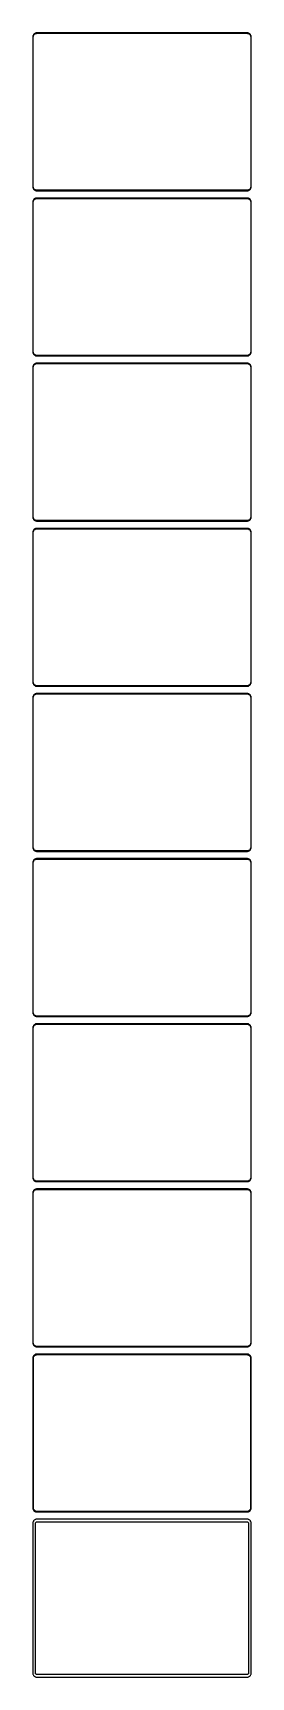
# Model space of a CAD drawing. Header units: metres. Extents: x -135 to 135, y 1943 to 3973.
import ezdxf

# ---------------------------------------------------------------- set-up
doc = ezdxf.new("R2010")
doc.units = ezdxf.units.M

msp = doc.modelspace()

# ---------------------------------------------------------------- linework, layer by layer
for p, q in [((-134.961, 3969.13), (-135, 3968.5)), ((-135, 3968.5), (-135, 3783.5)), ((-134.843, 3969.74), (-134.961, 3969.13)), ((-134.649, 3970.34), (-134.843, 3969.74)), ((-134.382, 3970.91), (-134.649, 3970.34)), ((-134.5, 3968.25), (-134.463, 3968.85)), ((-134.5, 3783.75), (-134.5, 3968.25)), ((-134.463, 3968.85), (-134.351, 3969.43)), ((-134.045, 3971.44), (-134.382, 3970.91)), ((-134.351, 3969.43), (-134.166, 3970)), ((-134.166, 3970), (-133.912, 3970.54)), ((-133.645, 3971.92), (-134.045, 3971.44)), ((-133.912, 3970.54), (-133.593, 3971.04)), ((-133.187, 3972.35), (-133.645, 3971.92)), ((-133.593, 3971.04), (-133.213, 3971.5)), ((-133.213, 3971.5), (-132.778, 3971.91)), ((-132.679, 3972.72), (-133.187, 3972.35)), ((-132.778, 3971.91), (-132.295, 3972.26)), ((-132.129, 3973.02), (-132.679, 3972.72)), ((-132.295, 3972.26), (-131.772, 3972.55)), ((-131.545, 3973.26), (-132.129, 3973.02)), ((-131.772, 3972.55), (-131.218, 3972.77)), ((-130.937, 3973.41), (-131.545, 3973.26)), ((-131.218, 3972.77), (-130.64, 3972.92)), ((-130.314, 3973.49), (-130.937, 3973.41)), ((-130.64, 3972.92), (-130.048, 3972.99)), ((130.314, 3973.49), (-130.314, 3973.49)), ((-130.048, 3972.99), (130.048, 3972.99)), ((130.048, 3972.99), (130.64, 3972.92)), ((130.937, 3973.41), (130.314, 3973.49)), ((130.64, 3972.92), (131.218, 3972.77)), ((131.545, 3973.26), (130.937, 3973.41)), ((131.218, 3972.77), (131.772, 3972.55)), ((132.129, 3973.02), (131.545, 3973.26)), ((131.772, 3972.55), (132.295, 3972.26)), ((132.679, 3972.72), (132.129, 3973.02)), ((132.295, 3972.26), (132.778, 3971.91)), ((133.187, 3972.35), (132.679, 3972.72)), ((132.778, 3971.91), (133.213, 3971.5)), ((133.645, 3971.92), (133.187, 3972.35)), ((133.213, 3971.5), (133.593, 3971.04)), ((133.593, 3971.04), (133.912, 3970.54)), ((134.045, 3971.44), (133.645, 3971.92)), ((133.912, 3970.54), (134.166, 3970)), ((134.382, 3970.91), (134.045, 3971.44)), ((134.166, 3970), (134.351, 3969.43)), ((134.351, 3969.43), (134.463, 3968.85)), ((134.649, 3970.34), (134.382, 3970.91)), ((134.463, 3968.85), (134.5, 3968.25)), ((134.5, 3968.25), (134.5, 3783.75)), ((134.843, 3969.74), (134.649, 3970.34)), ((134.961, 3969.13), (134.843, 3969.74)), ((135, 3968.5), (134.961, 3969.13)), ((135, 3783.5), (135, 3968.5)), ((-135, 3783.5), (-134.961, 3782.87)), ((-134.961, 3782.87), (-134.843, 3782.26)), ((-134.843, 3782.26), (-134.649, 3781.66)), ((-134.649, 3781.66), (-134.382, 3781.09)), ((-134.463, 3783.15), (-134.5, 3783.75)), ((-134.351, 3782.57), (-134.463, 3783.15)), ((-134.382, 3781.09), (-134.045, 3780.56)), ((-134.166, 3782), (-134.351, 3782.57)), ((-133.912, 3781.46), (-134.166, 3782)), ((-134.045, 3780.56), (-133.645, 3780.08)), ((-133.593, 3780.96), (-133.912, 3781.46)), ((-133.645, 3780.08), (-133.187, 3779.65)), ((-133.213, 3780.5), (-133.593, 3780.96)), ((-132.778, 3780.09), (-133.213, 3780.5)), ((-133.187, 3779.65), (-132.679, 3779.28)), ((-132.295, 3779.74), (-132.778, 3780.09)), ((-132.679, 3779.28), (-132.129, 3778.98)), ((-131.772, 3779.45), (-132.295, 3779.74)), ((-132.129, 3778.98), (-131.545, 3778.74)), ((-131.218, 3779.23), (-131.772, 3779.45)), ((-131.545, 3778.74), (-130.937, 3778.59)), ((-130.64, 3779.08), (-131.218, 3779.23)), ((-130.937, 3778.59), (-130.314, 3778.51)), ((-130.048, 3779.01), (-130.64, 3779.08)), ((-130.314, 3778.51), (130.314, 3778.51)), ((130.048, 3779.01), (-130.048, 3779.01)), ((130.64, 3779.08), (130.048, 3779.01)), ((130.314, 3778.51), (130.937, 3778.59)), ((131.218, 3779.23), (130.64, 3779.08)), ((130.937, 3778.59), (131.545, 3778.74)), ((131.772, 3779.45), (131.218, 3779.23)), ((131.545, 3778.74), (132.129, 3778.98)), ((132.295, 3779.74), (131.772, 3779.45)), ((132.129, 3778.98), (132.679, 3779.28)), ((132.778, 3780.09), (132.295, 3779.74)), ((132.679, 3779.28), (133.187, 3779.65)), ((133.213, 3780.5), (132.778, 3780.09)), ((133.187, 3779.65), (133.645, 3780.08)), ((133.593, 3780.96), (133.213, 3780.5)), ((133.912, 3781.46), (133.593, 3780.96)), ((133.645, 3780.08), (134.045, 3780.56)), ((134.166, 3782), (133.912, 3781.46)), ((134.045, 3780.56), (134.382, 3781.09)), ((134.351, 3782.57), (134.166, 3782)), ((134.463, 3783.15), (134.351, 3782.57)), ((134.382, 3781.09), (134.649, 3781.66)), ((134.5, 3783.75), (134.463, 3783.15)), ((134.649, 3781.66), (134.843, 3782.26)), ((134.843, 3782.26), (134.961, 3782.87)), ((134.961, 3782.87), (135, 3783.5)), ((-134.961, 3765.13), (-135, 3764.5)), ((-135, 3764.5), (-135, 3579.5)), ((-134.843, 3765.74), (-134.961, 3765.13)), ((-134.649, 3766.34), (-134.843, 3765.74)), ((-134.382, 3766.91), (-134.649, 3766.34)), ((-134.5, 3764.25), (-134.463, 3764.85)), ((-134.5, 3579.75), (-134.5, 3764.25)), ((-134.463, 3764.85), (-134.351, 3765.43)), ((-134.045, 3767.44), (-134.382, 3766.91)), ((-134.351, 3765.43), (-134.166, 3766)), ((-134.166, 3766), (-133.912, 3766.54)), ((-133.645, 3767.92), (-134.045, 3767.44)), ((-133.912, 3766.54), (-133.593, 3767.04)), ((-133.187, 3768.35), (-133.645, 3767.92)), ((-133.593, 3767.04), (-133.213, 3767.5)), ((-133.213, 3767.5), (-132.778, 3767.91)), ((-132.679, 3768.72), (-133.187, 3768.35)), ((-132.778, 3767.91), (-132.295, 3768.26)), ((-132.129, 3769.02), (-132.679, 3768.72)), ((-132.295, 3768.26), (-131.772, 3768.55)), ((-131.545, 3769.26), (-132.129, 3769.02)), ((-131.772, 3768.55), (-131.218, 3768.77)), ((-130.937, 3769.41), (-131.545, 3769.26)), ((-131.218, 3768.77), (-130.64, 3768.92)), ((-130.314, 3769.49), (-130.937, 3769.41)), ((-130.64, 3768.92), (-130.048, 3768.99)), ((130.314, 3769.49), (-130.314, 3769.49)), ((-130.048, 3768.99), (130.048, 3768.99)), ((130.048, 3768.99), (130.64, 3768.92)), ((130.937, 3769.41), (130.314, 3769.49)), ((130.64, 3768.92), (131.218, 3768.77)), ((131.545, 3769.26), (130.937, 3769.41)), ((131.218, 3768.77), (131.772, 3768.55)), ((132.129, 3769.02), (131.545, 3769.26)), ((131.772, 3768.55), (132.295, 3768.26)), ((132.679, 3768.72), (132.129, 3769.02)), ((132.295, 3768.26), (132.778, 3767.91)), ((133.187, 3768.35), (132.679, 3768.72)), ((132.778, 3767.91), (133.213, 3767.5)), ((133.645, 3767.92), (133.187, 3768.35)), ((133.213, 3767.5), (133.593, 3767.04)), ((133.593, 3767.04), (133.912, 3766.54)), ((134.045, 3767.44), (133.645, 3767.92)), ((133.912, 3766.54), (134.166, 3766)), ((134.382, 3766.91), (134.045, 3767.44)), ((134.166, 3766), (134.351, 3765.43)), ((134.351, 3765.43), (134.463, 3764.85)), ((134.649, 3766.34), (134.382, 3766.91)), ((134.463, 3764.85), (134.5, 3764.25)), ((134.5, 3764.25), (134.5, 3579.75)), ((134.843, 3765.74), (134.649, 3766.34)), ((134.961, 3765.13), (134.843, 3765.74)), ((135, 3764.5), (134.961, 3765.13)), ((135, 3579.5), (135, 3764.5)), ((-135, 3579.5), (-134.961, 3578.87)), ((-134.961, 3578.87), (-134.843, 3578.26)), ((-134.843, 3578.26), (-134.649, 3577.66)), ((-134.649, 3577.66), (-134.382, 3577.09)), ((-134.463, 3579.15), (-134.5, 3579.75)), ((-134.351, 3578.57), (-134.463, 3579.15)), ((-134.382, 3577.09), (-134.045, 3576.56)), ((-134.166, 3578), (-134.351, 3578.57)), ((-133.912, 3577.46), (-134.166, 3578)), ((-134.045, 3576.56), (-133.645, 3576.08)), ((-133.593, 3576.96), (-133.912, 3577.46)), ((-133.645, 3576.08), (-133.187, 3575.65)), ((-133.213, 3576.5), (-133.593, 3576.96)), ((-132.778, 3576.09), (-133.213, 3576.5)), ((-133.187, 3575.65), (-132.679, 3575.28)), ((-132.295, 3575.74), (-132.778, 3576.09)), ((-132.679, 3575.28), (-132.129, 3574.98)), ((-131.772, 3575.45), (-132.295, 3575.74)), ((-132.129, 3574.98), (-131.545, 3574.74)), ((-131.218, 3575.23), (-131.772, 3575.45)), ((-131.545, 3574.74), (-130.937, 3574.59)), ((-130.64, 3575.08), (-131.218, 3575.23)), ((-130.937, 3574.59), (-130.314, 3574.51)), ((-130.048, 3575.01), (-130.64, 3575.08)), ((130.048, 3575.01), (-130.048, 3575.01)), ((130.64, 3575.08), (130.048, 3575.01)), ((130.314, 3574.51), (130.937, 3574.59)), ((131.218, 3575.23), (130.64, 3575.08)), ((130.937, 3574.59), (131.545, 3574.74)), ((131.772, 3575.45), (131.218, 3575.23)), ((131.545, 3574.74), (132.129, 3574.98)), ((132.295, 3575.74), (131.772, 3575.45)), ((132.129, 3574.98), (132.679, 3575.28)), ((132.778, 3576.09), (132.295, 3575.74)), ((132.679, 3575.28), (133.187, 3575.65)), ((133.213, 3576.5), (132.778, 3576.09)), ((133.187, 3575.65), (133.645, 3576.08)), ((133.593, 3576.96), (133.213, 3576.5)), ((133.912, 3577.46), (133.593, 3576.96)), ((133.645, 3576.08), (134.045, 3576.56)), ((134.166, 3578), (133.912, 3577.46)), ((134.045, 3576.56), (134.382, 3577.09)), ((134.351, 3578.57), (134.166, 3578)), ((134.463, 3579.15), (134.351, 3578.57)), ((134.382, 3577.09), (134.649, 3577.66)), ((134.5, 3579.75), (134.463, 3579.15)), ((134.649, 3577.66), (134.843, 3578.26)), ((134.843, 3578.26), (134.961, 3578.87)), ((134.961, 3578.87), (135, 3579.5)), ((-134.961, 3561.13), (-135, 3560.5)), ((-135, 3560.5), (-135, 3375.5)), ((-134.843, 3561.74), (-134.961, 3561.13)), ((-134.649, 3562.34), (-134.843, 3561.74)), ((-134.382, 3562.91), (-134.649, 3562.34)), ((-134.5, 3560.25), (-134.463, 3560.85)), ((-134.5, 3375.75), (-134.5, 3560.25)), ((-134.463, 3560.85), (-134.351, 3561.43)), ((-134.045, 3563.44), (-134.382, 3562.91)), ((-134.351, 3561.43), (-134.166, 3562)), ((-134.166, 3562), (-133.912, 3562.54)), ((-133.645, 3563.92), (-134.045, 3563.44)), ((-133.912, 3562.54), (-133.593, 3563.04)), ((-133.187, 3564.35), (-133.645, 3563.92)), ((-133.593, 3563.04), (-133.213, 3563.5)), ((-133.213, 3563.5), (-132.778, 3563.91)), ((-132.679, 3564.72), (-133.187, 3564.35)), ((-132.778, 3563.91), (-132.295, 3564.26)), ((-132.129, 3565.02), (-132.679, 3564.72)), ((-132.295, 3564.26), (-131.772, 3564.55)), ((-131.545, 3565.26), (-132.129, 3565.02)), ((-131.772, 3564.55), (-131.218, 3564.77)), ((-130.937, 3565.41), (-131.545, 3565.26)), ((-131.218, 3564.77), (-130.64, 3564.92)), ((-130.314, 3565.49), (-130.937, 3565.41)), ((-130.64, 3564.92), (-130.048, 3564.99)), ((-130.314, 3574.51), (130.314, 3574.51)), ((130.314, 3565.49), (-130.314, 3565.49)), ((-130.048, 3564.99), (130.048, 3564.99)), ((130.048, 3564.99), (130.64, 3564.92)), ((130.937, 3565.41), (130.314, 3565.49)), ((130.64, 3564.92), (131.218, 3564.77)), ((131.545, 3565.26), (130.937, 3565.41)), ((131.218, 3564.77), (131.772, 3564.55)), ((132.129, 3565.02), (131.545, 3565.26)), ((131.772, 3564.55), (132.295, 3564.26)), ((132.679, 3564.72), (132.129, 3565.02)), ((132.295, 3564.26), (132.778, 3563.91)), ((133.187, 3564.35), (132.679, 3564.72)), ((132.778, 3563.91), (133.213, 3563.5)), ((133.645, 3563.92), (133.187, 3564.35)), ((133.213, 3563.5), (133.593, 3563.04)), ((133.593, 3563.04), (133.912, 3562.54)), ((134.045, 3563.44), (133.645, 3563.92)), ((133.912, 3562.54), (134.166, 3562)), ((134.382, 3562.91), (134.045, 3563.44)), ((134.166, 3562), (134.351, 3561.43)), ((134.351, 3561.43), (134.463, 3560.85)), ((134.649, 3562.34), (134.382, 3562.91)), ((134.463, 3560.85), (134.5, 3560.25)), ((134.5, 3560.25), (134.5, 3375.75)), ((134.843, 3561.74), (134.649, 3562.34)), ((134.961, 3561.13), (134.843, 3561.74)), ((135, 3560.5), (134.961, 3561.13)), ((135, 3375.5), (135, 3560.5)), ((-135, 3375.5), (-134.961, 3374.87)), ((-134.961, 3374.87), (-134.843, 3374.26)), ((-134.843, 3374.26), (-134.649, 3373.66)), ((-134.649, 3373.66), (-134.382, 3373.09)), ((-134.463, 3375.15), (-134.5, 3375.75)), ((-134.351, 3374.57), (-134.463, 3375.15)), ((-134.382, 3373.09), (-134.045, 3372.56)), ((-134.166, 3374), (-134.351, 3374.57)), ((-133.912, 3373.46), (-134.166, 3374)), ((-134.045, 3372.56), (-133.645, 3372.08)), ((-133.593, 3372.96), (-133.912, 3373.46)), ((-133.645, 3372.08), (-133.187, 3371.65)), ((-133.213, 3372.5), (-133.593, 3372.96)), ((-132.778, 3372.09), (-133.213, 3372.5)), ((-133.187, 3371.65), (-132.679, 3371.28)), ((-132.295, 3371.74), (-132.778, 3372.09)), ((-131.772, 3371.45), (-132.295, 3371.74)), ((-131.218, 3371.23), (-131.772, 3371.45)), ((131.772, 3371.45), (131.218, 3371.23)), ((132.295, 3371.74), (131.772, 3371.45)), ((132.778, 3372.09), (132.295, 3371.74)), ((132.679, 3371.28), (133.187, 3371.65)), ((133.213, 3372.5), (132.778, 3372.09)), ((133.187, 3371.65), (133.645, 3372.08)), ((133.593, 3372.96), (133.213, 3372.5)), ((133.912, 3373.46), (133.593, 3372.96)), ((133.645, 3372.08), (134.045, 3372.56)), ((134.166, 3374), (133.912, 3373.46)), ((134.045, 3372.56), (134.382, 3373.09)), ((134.351, 3374.57), (134.166, 3374)), ((134.463, 3375.15), (134.351, 3374.57)), ((134.382, 3373.09), (134.649, 3373.66)), ((134.5, 3375.75), (134.463, 3375.15)), ((134.649, 3373.66), (134.843, 3374.26)), ((134.843, 3374.26), (134.961, 3374.87)), ((134.961, 3374.87), (135, 3375.5)), ((-134.961, 3357.13), (-135, 3356.5)), ((-135, 3356.5), (-135, 3171.5)), ((-134.843, 3357.74), (-134.961, 3357.13)), ((-134.649, 3358.34), (-134.843, 3357.74)), ((-134.382, 3358.91), (-134.649, 3358.34)), ((-134.5, 3356.25), (-134.463, 3356.85)), ((-134.5, 3171.75), (-134.5, 3356.25)), ((-134.463, 3356.85), (-134.351, 3357.43)), ((-134.045, 3359.44), (-134.382, 3358.91)), ((-134.351, 3357.43), (-134.166, 3358)), ((-134.166, 3358), (-133.912, 3358.54)), ((-133.645, 3359.92), (-134.045, 3359.44)), ((-133.912, 3358.54), (-133.593, 3359.04)), ((-133.187, 3360.35), (-133.645, 3359.92)), ((-133.593, 3359.04), (-133.213, 3359.5)), ((-133.213, 3359.5), (-132.778, 3359.91)), ((-132.679, 3360.72), (-133.187, 3360.35)), ((-132.778, 3359.91), (-132.295, 3360.26)), ((-132.679, 3371.28), (-132.129, 3370.98)), ((-132.129, 3361.02), (-132.679, 3360.72)), ((-132.295, 3360.26), (-131.772, 3360.55)), ((-132.129, 3370.98), (-131.545, 3370.74)), ((-131.545, 3361.26), (-132.129, 3361.02)), ((-131.772, 3360.55), (-131.218, 3360.77)), ((-131.545, 3370.74), (-130.937, 3370.59)), ((-130.937, 3361.41), (-131.545, 3361.26)), ((-130.64, 3371.08), (-131.218, 3371.23)), ((-131.218, 3360.77), (-130.64, 3360.92)), ((-130.937, 3370.59), (-130.314, 3370.51)), ((-130.314, 3361.49), (-130.937, 3361.41)), ((-130.048, 3371.01), (-130.64, 3371.08)), ((-130.64, 3360.92), (-130.048, 3360.99)), ((-130.314, 3370.51), (130.314, 3370.51)), ((130.314, 3361.49), (-130.314, 3361.49)), ((130.048, 3371.01), (-130.048, 3371.01)), ((-130.048, 3360.99), (130.048, 3360.99)), ((130.64, 3371.08), (130.048, 3371.01)), ((130.048, 3360.99), (130.64, 3360.92)), ((130.314, 3370.51), (130.937, 3370.59)), ((130.937, 3361.41), (130.314, 3361.49)), ((131.218, 3371.23), (130.64, 3371.08)), ((130.64, 3360.92), (131.218, 3360.77)), ((130.937, 3370.59), (131.545, 3370.74)), ((131.545, 3361.26), (130.937, 3361.41)), ((131.218, 3360.77), (131.772, 3360.55)), ((131.545, 3370.74), (132.129, 3370.98)), ((132.129, 3361.02), (131.545, 3361.26)), ((131.772, 3360.55), (132.295, 3360.26)), ((132.129, 3370.98), (132.679, 3371.28)), ((132.679, 3360.72), (132.129, 3361.02)), ((132.295, 3360.26), (132.778, 3359.91)), ((133.187, 3360.35), (132.679, 3360.72)), ((132.778, 3359.91), (133.213, 3359.5)), ((133.645, 3359.92), (133.187, 3360.35)), ((133.213, 3359.5), (133.593, 3359.04)), ((133.593, 3359.04), (133.912, 3358.54)), ((134.045, 3359.44), (133.645, 3359.92)), ((133.912, 3358.54), (134.166, 3358)), ((134.382, 3358.91), (134.045, 3359.44)), ((134.166, 3358), (134.351, 3357.43)), ((134.351, 3357.43), (134.463, 3356.85)), ((134.649, 3358.34), (134.382, 3358.91)), ((134.463, 3356.85), (134.5, 3356.25)), ((134.5, 3356.25), (134.5, 3171.75)), ((134.843, 3357.74), (134.649, 3358.34)), ((134.961, 3357.13), (134.843, 3357.74)), ((135, 3356.5), (134.961, 3357.13)), ((135, 3171.5), (135, 3356.5)), ((-135, 3171.5), (-134.961, 3170.87)), ((-134.961, 3170.87), (-134.843, 3170.26)), ((-134.843, 3170.26), (-134.649, 3169.66)), ((-134.649, 3169.66), (-134.382, 3169.09)), ((-134.463, 3171.15), (-134.5, 3171.75)), ((-134.351, 3170.57), (-134.463, 3171.15)), ((-134.382, 3169.09), (-134.045, 3168.56)), ((-134.166, 3170), (-134.351, 3170.57)), ((-133.912, 3169.46), (-134.166, 3170)), ((-134.045, 3168.56), (-133.645, 3168.08)), ((-133.593, 3168.96), (-133.912, 3169.46)), ((-133.213, 3168.5), (-133.593, 3168.96)), ((-132.778, 3168.09), (-133.213, 3168.5)), ((133.213, 3168.5), (132.778, 3168.09)), ((133.593, 3168.96), (133.213, 3168.5)), ((133.912, 3169.46), (133.593, 3168.96)), ((133.645, 3168.08), (134.045, 3168.56)), ((134.166, 3170), (133.912, 3169.46)), ((134.045, 3168.56), (134.382, 3169.09)), ((134.351, 3170.57), (134.166, 3170)), ((134.463, 3171.15), (134.351, 3170.57)), ((134.382, 3169.09), (134.649, 3169.66)), ((134.5, 3171.75), (134.463, 3171.15)), ((134.649, 3169.66), (134.843, 3170.26)), ((134.843, 3170.26), (134.961, 3170.87)), ((134.961, 3170.87), (135, 3171.5)), ((-134.961, 3153.13), (-135, 3152.5)), ((-135, 3152.5), (-135, 2967.5)), ((-134.843, 3153.74), (-134.961, 3153.13)), ((-134.649, 3154.34), (-134.843, 3153.74)), ((-134.382, 3154.91), (-134.649, 3154.34)), ((-134.5, 3152.25), (-134.463, 3152.85)), ((-134.5, 2967.75), (-134.5, 3152.25)), ((-134.463, 3152.85), (-134.351, 3153.43)), ((-134.045, 3155.44), (-134.382, 3154.91)), ((-134.351, 3153.43), (-134.166, 3154)), ((-134.166, 3154), (-133.912, 3154.54)), ((-133.645, 3155.92), (-134.045, 3155.44)), ((-133.912, 3154.54), (-133.593, 3155.04)), ((-133.645, 3168.08), (-133.187, 3167.65)), ((-133.187, 3156.35), (-133.645, 3155.92)), ((-133.593, 3155.04), (-133.213, 3155.5)), ((-133.213, 3155.5), (-132.778, 3155.91)), ((-133.187, 3167.65), (-132.679, 3167.28)), ((-132.679, 3156.72), (-133.187, 3156.35)), ((-132.295, 3167.74), (-132.778, 3168.09)), ((-132.778, 3155.91), (-132.295, 3156.26)), ((-132.679, 3167.28), (-132.129, 3166.98)), ((-132.129, 3157.02), (-132.679, 3156.72)), ((-131.772, 3167.45), (-132.295, 3167.74)), ((-132.295, 3156.26), (-131.772, 3156.55)), ((-132.129, 3166.98), (-131.545, 3166.74)), ((-131.545, 3157.26), (-132.129, 3157.02)), ((-131.218, 3167.23), (-131.772, 3167.45)), ((-131.772, 3156.55), (-131.218, 3156.77)), ((-131.545, 3166.74), (-130.937, 3166.59)), ((-130.937, 3157.41), (-131.545, 3157.26)), ((-130.64, 3167.08), (-131.218, 3167.23)), ((-131.218, 3156.77), (-130.64, 3156.92)), ((-130.937, 3166.59), (-130.314, 3166.51)), ((-130.314, 3157.49), (-130.937, 3157.41)), ((-130.048, 3167.01), (-130.64, 3167.08)), ((-130.64, 3156.92), (-130.048, 3156.99)), ((-130.314, 3166.51), (130.314, 3166.51)), ((130.314, 3157.49), (-130.314, 3157.49)), ((130.048, 3167.01), (-130.048, 3167.01)), ((-130.048, 3156.99), (130.048, 3156.99)), ((130.64, 3167.08), (130.048, 3167.01)), ((130.048, 3156.99), (130.64, 3156.92)), ((130.314, 3166.51), (130.937, 3166.59)), ((130.937, 3157.41), (130.314, 3157.49)), ((131.218, 3167.23), (130.64, 3167.08)), ((130.64, 3156.92), (131.218, 3156.77)), ((130.937, 3166.59), (131.545, 3166.74)), ((131.545, 3157.26), (130.937, 3157.41)), ((131.772, 3167.45), (131.218, 3167.23)), ((131.218, 3156.77), (131.772, 3156.55)), ((131.545, 3166.74), (132.129, 3166.98)), ((132.129, 3157.02), (131.545, 3157.26)), ((132.295, 3167.74), (131.772, 3167.45)), ((131.772, 3156.55), (132.295, 3156.26)), ((132.129, 3166.98), (132.679, 3167.28)), ((132.679, 3156.72), (132.129, 3157.02)), ((132.778, 3168.09), (132.295, 3167.74)), ((132.295, 3156.26), (132.778, 3155.91)), ((132.679, 3167.28), (133.187, 3167.65)), ((133.187, 3156.35), (132.679, 3156.72)), ((132.778, 3155.91), (133.213, 3155.5)), ((133.187, 3167.65), (133.645, 3168.08)), ((133.645, 3155.92), (133.187, 3156.35)), ((133.213, 3155.5), (133.593, 3155.04)), ((133.593, 3155.04), (133.912, 3154.54)), ((134.045, 3155.44), (133.645, 3155.92)), ((133.912, 3154.54), (134.166, 3154)), ((134.382, 3154.91), (134.045, 3155.44)), ((134.166, 3154), (134.351, 3153.43)), ((134.351, 3153.43), (134.463, 3152.85)), ((134.649, 3154.34), (134.382, 3154.91)), ((134.463, 3152.85), (134.5, 3152.25)), ((134.5, 3152.25), (134.5, 2967.75)), ((134.843, 3153.74), (134.649, 3154.34)), ((134.961, 3153.13), (134.843, 3153.74)), ((135, 3152.5), (134.961, 3153.13)), ((135, 2967.5), (135, 3152.5)), ((-135, 2967.5), (-134.961, 2966.87)), ((-134.961, 2966.87), (-134.843, 2966.26)), ((-134.843, 2966.26), (-134.649, 2965.66)), ((-134.649, 2965.66), (-134.382, 2965.09)), ((-134.463, 2967.15), (-134.5, 2967.75)), ((-134.351, 2966.57), (-134.463, 2967.15)), ((-134.166, 2966), (-134.351, 2966.57)), ((-133.912, 2965.46), (-134.166, 2966)), ((-133.593, 2964.96), (-133.912, 2965.46)), ((133.912, 2965.46), (133.593, 2964.96)), ((134.166, 2966), (133.912, 2965.46)), ((134.351, 2966.57), (134.166, 2966)), ((134.463, 2967.15), (134.351, 2966.57)), ((134.382, 2965.09), (134.649, 2965.66)), ((134.5, 2967.75), (134.463, 2967.15)), ((134.649, 2965.66), (134.843, 2966.26)), ((134.843, 2966.26), (134.961, 2966.87)), ((134.961, 2966.87), (135, 2967.5)), ((-134.961, 2949.13), (-135, 2948.5)), ((-135, 2948.5), (-135, 2763.5)), ((-134.843, 2949.74), (-134.961, 2949.13)), ((-134.649, 2950.34), (-134.843, 2949.74)), ((-134.382, 2950.91), (-134.649, 2950.34)), ((-134.5, 2948.25), (-134.463, 2948.85)), ((-134.5, 2763.75), (-134.5, 2948.25)), ((-134.463, 2948.85), (-134.351, 2949.43)), ((-134.382, 2965.09), (-134.045, 2964.56)), ((-134.045, 2951.44), (-134.382, 2950.91)), ((-134.351, 2949.43), (-134.166, 2950)), ((-134.166, 2950), (-133.912, 2950.54)), ((-134.045, 2964.56), (-133.645, 2964.08)), ((-133.645, 2951.92), (-134.045, 2951.44)), ((-133.912, 2950.54), (-133.593, 2951.04)), ((-133.645, 2964.08), (-133.187, 2963.65)), ((-133.187, 2952.35), (-133.645, 2951.92)), ((-133.213, 2964.5), (-133.593, 2964.96)), ((-133.593, 2951.04), (-133.213, 2951.5)), ((-132.778, 2964.09), (-133.213, 2964.5)), ((-133.213, 2951.5), (-132.778, 2951.91)), ((-133.187, 2963.65), (-132.679, 2963.28)), ((-132.679, 2952.72), (-133.187, 2952.35)), ((-132.295, 2963.74), (-132.778, 2964.09)), ((-132.778, 2951.91), (-132.295, 2952.26)), ((-132.679, 2963.28), (-132.129, 2962.98)), ((-132.129, 2953.02), (-132.679, 2952.72)), ((-131.772, 2963.45), (-132.295, 2963.74)), ((-132.295, 2952.26), (-131.772, 2952.55)), ((-132.129, 2962.98), (-131.545, 2962.74)), ((-131.545, 2953.26), (-132.129, 2953.02)), ((-131.218, 2963.23), (-131.772, 2963.45)), ((-131.772, 2952.55), (-131.218, 2952.77)), ((-131.545, 2962.74), (-130.937, 2962.59)), ((-130.937, 2953.41), (-131.545, 2953.26)), ((-130.64, 2963.08), (-131.218, 2963.23)), ((-131.218, 2952.77), (-130.64, 2952.92)), ((-130.937, 2962.59), (-130.314, 2962.51)), ((-130.314, 2953.49), (-130.937, 2953.41)), ((-130.048, 2963.01), (-130.64, 2963.08)), ((-130.64, 2952.92), (-130.048, 2952.99)), ((-130.314, 2962.51), (130.314, 2962.51)), ((130.314, 2953.49), (-130.314, 2953.49)), ((130.048, 2963.01), (-130.048, 2963.01)), ((-130.048, 2952.99), (130.048, 2952.99)), ((130.64, 2963.08), (130.048, 2963.01)), ((130.048, 2952.99), (130.64, 2952.92)), ((130.314, 2962.51), (130.937, 2962.59)), ((130.937, 2953.41), (130.314, 2953.49)), ((131.218, 2963.23), (130.64, 2963.08)), ((130.64, 2952.92), (131.218, 2952.77)), ((130.937, 2962.59), (131.545, 2962.74)), ((131.545, 2953.26), (130.937, 2953.41)), ((131.772, 2963.45), (131.218, 2963.23)), ((131.218, 2952.77), (131.772, 2952.55)), ((131.545, 2962.74), (132.129, 2962.98)), ((132.129, 2953.02), (131.545, 2953.26)), ((132.295, 2963.74), (131.772, 2963.45)), ((131.772, 2952.55), (132.295, 2952.26)), ((132.129, 2962.98), (132.679, 2963.28)), ((132.679, 2952.72), (132.129, 2953.02)), ((132.778, 2964.09), (132.295, 2963.74)), ((132.295, 2952.26), (132.778, 2951.91)), ((132.679, 2963.28), (133.187, 2963.65)), ((133.187, 2952.35), (132.679, 2952.72)), ((133.213, 2964.5), (132.778, 2964.09)), ((132.778, 2951.91), (133.213, 2951.5)), ((133.187, 2963.65), (133.645, 2964.08)), ((133.645, 2951.92), (133.187, 2952.35)), ((133.593, 2964.96), (133.213, 2964.5)), ((133.213, 2951.5), (133.593, 2951.04)), ((133.593, 2951.04), (133.912, 2950.54)), ((133.645, 2964.08), (134.045, 2964.56)), ((134.045, 2951.44), (133.645, 2951.92)), ((133.912, 2950.54), (134.166, 2950)), ((134.045, 2964.56), (134.382, 2965.09)), ((134.382, 2950.91), (134.045, 2951.44)), ((134.166, 2950), (134.351, 2949.43)), ((134.351, 2949.43), (134.463, 2948.85)), ((134.649, 2950.34), (134.382, 2950.91)), ((134.463, 2948.85), (134.5, 2948.25)), ((134.5, 2948.25), (134.5, 2763.75)), ((134.843, 2949.74), (134.649, 2950.34)), ((134.961, 2949.13), (134.843, 2949.74)), ((135, 2948.5), (134.961, 2949.13)), ((135, 2763.5), (135, 2948.5)), ((-135, 2763.5), (-134.961, 2762.87)), ((-134.961, 2762.87), (-134.843, 2762.26)), ((-134.843, 2762.26), (-134.649, 2761.66)), ((-134.463, 2763.15), (-134.5, 2763.75)), ((-134.351, 2762.57), (-134.463, 2763.15)), ((-134.166, 2762), (-134.351, 2762.57)), ((134.351, 2762.57), (134.166, 2762)), ((134.463, 2763.15), (134.351, 2762.57)), ((134.5, 2763.75), (134.463, 2763.15)), ((134.649, 2761.66), (134.843, 2762.26)), ((134.843, 2762.26), (134.961, 2762.87)), ((134.961, 2762.87), (135, 2763.5)), ((-134.961, 2745.13), (-135, 2744.5)), ((-135, 2744.5), (-135, 2559.5)), ((-134.843, 2745.74), (-134.961, 2745.13)), ((-134.649, 2746.34), (-134.843, 2745.74)), ((-134.649, 2761.66), (-134.382, 2761.09)), ((-134.382, 2746.91), (-134.649, 2746.34)), ((-134.5, 2744.25), (-134.463, 2744.85)), ((-134.5, 2559.75), (-134.5, 2744.25)), ((-134.463, 2744.85), (-134.351, 2745.43)), ((-134.382, 2761.09), (-134.045, 2760.56)), ((-134.045, 2747.44), (-134.382, 2746.91)), ((-134.351, 2745.43), (-134.166, 2746)), ((-133.912, 2761.46), (-134.166, 2762)), ((-134.166, 2746), (-133.912, 2746.54)), ((-134.045, 2760.56), (-133.645, 2760.08)), ((-133.645, 2747.92), (-134.045, 2747.44)), ((-133.593, 2760.96), (-133.912, 2761.46)), ((-133.912, 2746.54), (-133.593, 2747.04)), ((-133.645, 2760.08), (-133.187, 2759.65)), ((-133.187, 2748.35), (-133.645, 2747.92)), ((-133.213, 2760.5), (-133.593, 2760.96)), ((-133.593, 2747.04), (-133.213, 2747.5)), ((-132.778, 2760.09), (-133.213, 2760.5)), ((-133.213, 2747.5), (-132.778, 2747.91)), ((-133.187, 2759.65), (-132.679, 2759.28)), ((-132.679, 2748.72), (-133.187, 2748.35)), ((-132.295, 2759.74), (-132.778, 2760.09)), ((-132.778, 2747.91), (-132.295, 2748.26)), ((-132.679, 2759.28), (-132.129, 2758.98)), ((-132.129, 2749.02), (-132.679, 2748.72)), ((-131.772, 2759.45), (-132.295, 2759.74)), ((-132.295, 2748.26), (-131.772, 2748.55)), ((-132.129, 2758.98), (-131.545, 2758.74)), ((-131.545, 2749.26), (-132.129, 2749.02)), ((-131.218, 2759.23), (-131.772, 2759.45)), ((-131.772, 2748.55), (-131.218, 2748.77)), ((-131.545, 2758.74), (-130.937, 2758.59)), ((-130.937, 2749.41), (-131.545, 2749.26)), ((-130.64, 2759.08), (-131.218, 2759.23)), ((-131.218, 2748.77), (-130.64, 2748.92)), ((-130.937, 2758.59), (-130.314, 2758.51)), ((-130.314, 2749.49), (-130.937, 2749.41)), ((-130.048, 2759.01), (-130.64, 2759.08)), ((-130.64, 2748.92), (-130.048, 2748.99)), ((-130.314, 2758.51), (130.314, 2758.51)), ((130.314, 2749.49), (-130.314, 2749.49)), ((130.048, 2759.01), (-130.048, 2759.01)), ((-130.048, 2748.99), (130.048, 2748.99)), ((130.64, 2759.08), (130.048, 2759.01)), ((130.048, 2748.99), (130.64, 2748.92)), ((130.314, 2758.51), (130.937, 2758.59)), ((130.937, 2749.41), (130.314, 2749.49)), ((131.218, 2759.23), (130.64, 2759.08)), ((130.64, 2748.92), (131.218, 2748.77)), ((130.937, 2758.59), (131.545, 2758.74)), ((131.545, 2749.26), (130.937, 2749.41)), ((131.772, 2759.45), (131.218, 2759.23)), ((131.218, 2748.77), (131.772, 2748.55)), ((131.545, 2758.74), (132.129, 2758.98)), ((132.129, 2749.02), (131.545, 2749.26)), ((132.295, 2759.74), (131.772, 2759.45)), ((131.772, 2748.55), (132.295, 2748.26)), ((132.129, 2758.98), (132.679, 2759.28)), ((132.679, 2748.72), (132.129, 2749.02)), ((132.778, 2760.09), (132.295, 2759.74)), ((132.295, 2748.26), (132.778, 2747.91)), ((132.679, 2759.28), (133.187, 2759.65)), ((133.187, 2748.35), (132.679, 2748.72)), ((133.213, 2760.5), (132.778, 2760.09)), ((132.778, 2747.91), (133.213, 2747.5)), ((133.187, 2759.65), (133.645, 2760.08)), ((133.645, 2747.92), (133.187, 2748.35)), ((133.593, 2760.96), (133.213, 2760.5)), ((133.213, 2747.5), (133.593, 2747.04)), ((133.912, 2761.46), (133.593, 2760.96)), ((133.593, 2747.04), (133.912, 2746.54)), ((133.645, 2760.08), (134.045, 2760.56)), ((134.045, 2747.44), (133.645, 2747.92)), ((134.166, 2762), (133.912, 2761.46)), ((133.912, 2746.54), (134.166, 2746)), ((134.045, 2760.56), (134.382, 2761.09)), ((134.382, 2746.91), (134.045, 2747.44)), ((134.166, 2746), (134.351, 2745.43)), ((134.351, 2745.43), (134.463, 2744.85)), ((134.382, 2761.09), (134.649, 2761.66)), ((134.649, 2746.34), (134.382, 2746.91)), ((134.463, 2744.85), (134.5, 2744.25)), ((134.5, 2744.25), (134.5, 2559.75)), ((134.843, 2745.74), (134.649, 2746.34)), ((134.961, 2745.13), (134.843, 2745.74)), ((135, 2744.5), (134.961, 2745.13)), ((135, 2559.5), (135, 2744.5)), ((-135, 2559.5), (-134.961, 2558.87)), ((-134.463, 2559.15), (-134.5, 2559.75)), ((-134.351, 2558.57), (-134.463, 2559.15)), ((134.463, 2559.15), (134.351, 2558.57)), ((134.5, 2559.75), (134.463, 2559.15)), ((134.961, 2558.87), (135, 2559.5)), ((-134.961, 2541.13), (-135, 2540.5)), ((-135, 2540.5), (-135, 2355.5)), ((-134.961, 2558.87), (-134.843, 2558.26)), ((-134.843, 2541.74), (-134.961, 2541.13)), ((-134.843, 2558.26), (-134.649, 2557.66)), ((-134.649, 2542.34), (-134.843, 2541.74)), ((-134.649, 2557.66), (-134.382, 2557.09)), ((-134.382, 2542.91), (-134.649, 2542.34)), ((-134.5, 2540.25), (-134.463, 2540.85)), ((-134.5, 2355.75), (-134.5, 2540.25)), ((-134.463, 2540.85), (-134.351, 2541.43)), ((-134.382, 2557.09), (-134.045, 2556.56)), ((-134.045, 2543.44), (-134.382, 2542.91)), ((-134.166, 2558), (-134.351, 2558.57)), ((-134.351, 2541.43), (-134.166, 2542)), ((-133.912, 2557.46), (-134.166, 2558)), ((-134.166, 2542), (-133.912, 2542.54)), ((-134.045, 2556.56), (-133.645, 2556.08)), ((-133.645, 2543.92), (-134.045, 2543.44)), ((-133.593, 2556.96), (-133.912, 2557.46)), ((-133.912, 2542.54), (-133.593, 2543.04)), ((-133.645, 2556.08), (-133.187, 2555.65)), ((-133.187, 2544.35), (-133.645, 2543.92)), ((-133.213, 2556.5), (-133.593, 2556.96)), ((-133.593, 2543.04), (-133.213, 2543.5)), ((-132.778, 2556.09), (-133.213, 2556.5)), ((-133.213, 2543.5), (-132.778, 2543.91)), ((-133.187, 2555.65), (-132.679, 2555.28)), ((-132.679, 2544.72), (-133.187, 2544.35)), ((-132.295, 2555.74), (-132.778, 2556.09)), ((-132.778, 2543.91), (-132.295, 2544.26)), ((-132.679, 2555.28), (-132.129, 2554.98)), ((-132.129, 2545.02), (-132.679, 2544.72)), ((-131.772, 2555.45), (-132.295, 2555.74)), ((-132.295, 2544.26), (-131.772, 2544.55)), ((-132.129, 2554.98), (-131.545, 2554.74)), ((-131.545, 2545.26), (-132.129, 2545.02)), ((-131.218, 2555.23), (-131.772, 2555.45)), ((-131.772, 2544.55), (-131.218, 2544.77)), ((-131.545, 2554.74), (-130.937, 2554.59)), ((-130.937, 2545.41), (-131.545, 2545.26)), ((-130.64, 2555.08), (-131.218, 2555.23)), ((-131.218, 2544.77), (-130.64, 2544.92)), ((-130.937, 2554.59), (-130.314, 2554.51)), ((-130.314, 2545.49), (-130.937, 2545.41)), ((-130.048, 2555.01), (-130.64, 2555.08)), ((-130.64, 2544.92), (-130.048, 2544.99)), ((-130.314, 2554.51), (130.314, 2554.51)), ((130.314, 2545.49), (-130.314, 2545.49)), ((130.048, 2555.01), (-130.048, 2555.01)), ((-130.048, 2544.99), (130.048, 2544.99)), ((130.64, 2555.08), (130.048, 2555.01)), ((130.048, 2544.99), (130.64, 2544.92)), ((130.314, 2554.51), (130.937, 2554.59)), ((130.937, 2545.41), (130.314, 2545.49)), ((131.218, 2555.23), (130.64, 2555.08)), ((130.64, 2544.92), (131.218, 2544.77)), ((130.937, 2554.59), (131.545, 2554.74)), ((131.545, 2545.26), (130.937, 2545.41)), ((131.772, 2555.45), (131.218, 2555.23)), ((131.218, 2544.77), (131.772, 2544.55)), ((131.545, 2554.74), (132.129, 2554.98)), ((132.129, 2545.02), (131.545, 2545.26)), ((132.295, 2555.74), (131.772, 2555.45)), ((131.772, 2544.55), (132.295, 2544.26)), ((132.129, 2554.98), (132.679, 2555.28)), ((132.679, 2544.72), (132.129, 2545.02)), ((132.778, 2556.09), (132.295, 2555.74)), ((132.295, 2544.26), (132.778, 2543.91)), ((132.679, 2555.28), (133.187, 2555.65)), ((133.187, 2544.35), (132.679, 2544.72)), ((133.213, 2556.5), (132.778, 2556.09)), ((132.778, 2543.91), (133.213, 2543.5)), ((133.187, 2555.65), (133.645, 2556.08)), ((133.645, 2543.92), (133.187, 2544.35)), ((133.593, 2556.96), (133.213, 2556.5)), ((133.213, 2543.5), (133.593, 2543.04)), ((133.912, 2557.46), (133.593, 2556.96)), ((133.593, 2543.04), (133.912, 2542.54)), ((133.645, 2556.08), (134.045, 2556.56)), ((134.045, 2543.44), (133.645, 2543.92)), ((134.166, 2558), (133.912, 2557.46)), ((133.912, 2542.54), (134.166, 2542)), ((134.045, 2556.56), (134.382, 2557.09)), ((134.382, 2542.91), (134.045, 2543.44)), ((134.351, 2558.57), (134.166, 2558)), ((134.166, 2542), (134.351, 2541.43)), ((134.351, 2541.43), (134.463, 2540.85)), ((134.382, 2557.09), (134.649, 2557.66)), ((134.649, 2542.34), (134.382, 2542.91)), ((134.463, 2540.85), (134.5, 2540.25)), ((134.5, 2540.25), (134.5, 2355.75)), ((134.649, 2557.66), (134.843, 2558.26)), ((134.843, 2541.74), (134.649, 2542.34)), ((134.843, 2558.26), (134.961, 2558.87)), ((134.961, 2541.13), (134.843, 2541.74)), ((135, 2540.5), (134.961, 2541.13)), ((135, 2355.5), (135, 2540.5)), ((-135, 2355.5), (-134.961, 2354.87)), ((-134.961, 2337.13), (-135, 2336.5)), ((-135, 2336.5), (-135, 2151.5)), ((-134.961, 2354.87), (-134.843, 2354.26)), ((-134.843, 2337.74), (-134.961, 2337.13)), ((-134.843, 2354.26), (-134.649, 2353.66)), ((-134.649, 2338.34), (-134.843, 2337.74)), ((-134.649, 2353.66), (-134.382, 2353.09)), ((-134.382, 2338.91), (-134.649, 2338.34)), ((-134.463, 2355.15), (-134.5, 2355.75)), ((-134.351, 2354.57), (-134.463, 2355.15)), ((-134.382, 2353.09), (-134.045, 2352.56)), ((-134.045, 2339.44), (-134.382, 2338.91)), ((-134.166, 2354), (-134.351, 2354.57)), ((-134.328, 2336.25), (-134.292, 2336.82)), ((-134.328, 2151.75), (-134.328, 2336.25)), ((-134.292, 2336.82), (-134.185, 2337.39)), ((-134.185, 2337.39), (-134.007, 2337.94)), ((-133.912, 2353.46), (-134.166, 2354)), ((-134.045, 2352.56), (-133.645, 2352.08)), ((-133.645, 2339.92), (-134.045, 2339.44)), ((-134.007, 2337.94), (-133.762, 2338.46)), ((-133.593, 2352.96), (-133.912, 2353.46)), ((-133.762, 2338.46), (-133.454, 2338.94)), ((-133.645, 2352.08), (-133.187, 2351.65)), ((-133.187, 2340.35), (-133.645, 2339.92)), ((-133.213, 2352.5), (-133.593, 2352.96)), ((-133.454, 2338.94), (-133.088, 2339.38)), ((-132.778, 2352.09), (-133.213, 2352.5)), ((-133.187, 2351.65), (-132.679, 2351.28)), ((-132.679, 2340.72), (-133.187, 2340.35)), ((-133.088, 2339.38), (-132.668, 2339.78)), ((-132.295, 2351.74), (-132.778, 2352.09)), ((-132.679, 2351.28), (-132.129, 2350.98)), ((-132.129, 2341.02), (-132.679, 2340.72)), ((-132.668, 2339.78), (-132.203, 2340.12)), ((-131.772, 2351.45), (-132.295, 2351.74)), ((-132.203, 2340.12), (-131.699, 2340.39)), ((-132.129, 2350.98), (-131.545, 2350.74)), ((-131.545, 2341.26), (-132.129, 2341.02)), ((-131.218, 2351.23), (-131.772, 2351.45)), ((-131.699, 2340.39), (-131.165, 2340.6)), ((-131.545, 2350.74), (-130.937, 2350.59)), ((-130.937, 2341.41), (-131.545, 2341.26)), ((-130.64, 2351.08), (-131.218, 2351.23)), ((-131.165, 2340.6), (-130.608, 2340.75)), ((-130.937, 2350.59), (-130.314, 2350.51)), ((-130.314, 2341.49), (-130.937, 2341.41)), ((-130.048, 2351.01), (-130.64, 2351.08)), ((-130.608, 2340.75), (-130.037, 2340.82)), ((-130.314, 2350.51), (130.314, 2350.51)), ((130.314, 2341.49), (-130.314, 2341.49)), ((130.048, 2351.01), (-130.048, 2351.01)), ((-130.037, 2340.82), (130.037, 2340.82)), ((130.037, 2340.82), (130.608, 2340.75)), ((130.64, 2351.08), (130.048, 2351.01)), ((130.314, 2350.51), (130.937, 2350.59)), ((130.937, 2341.41), (130.314, 2341.49)), ((130.608, 2340.75), (131.165, 2340.6)), ((131.218, 2351.23), (130.64, 2351.08)), ((130.937, 2350.59), (131.545, 2350.74)), ((131.545, 2341.26), (130.937, 2341.41)), ((131.165, 2340.6), (131.699, 2340.39)), ((131.772, 2351.45), (131.218, 2351.23)), ((131.545, 2350.74), (132.129, 2350.98)), ((132.129, 2341.02), (131.545, 2341.26)), ((131.699, 2340.39), (132.203, 2340.12)), ((132.295, 2351.74), (131.772, 2351.45)), ((132.129, 2350.98), (132.679, 2351.28)), ((132.679, 2340.72), (132.129, 2341.02)), ((132.203, 2340.12), (132.668, 2339.78)), ((132.778, 2352.09), (132.295, 2351.74)), ((132.668, 2339.78), (133.088, 2339.38)), ((132.679, 2351.28), (133.187, 2351.65)), ((133.187, 2340.35), (132.679, 2340.72)), ((133.213, 2352.5), (132.778, 2352.09)), ((133.088, 2339.38), (133.454, 2338.94)), ((133.187, 2351.65), (133.645, 2352.08)), ((133.645, 2339.92), (133.187, 2340.35)), ((133.593, 2352.96), (133.213, 2352.5)), ((133.454, 2338.94), (133.762, 2338.46)), ((133.912, 2353.46), (133.593, 2352.96)), ((133.645, 2352.08), (134.045, 2352.56)), ((134.045, 2339.44), (133.645, 2339.92)), ((133.762, 2338.46), (134.007, 2337.94)), ((134.166, 2354), (133.912, 2353.46)), ((134.007, 2337.94), (134.185, 2337.39)), ((134.045, 2352.56), (134.382, 2353.09)), ((134.382, 2338.91), (134.045, 2339.44)), ((134.351, 2354.57), (134.166, 2354)), ((134.185, 2337.39), (134.292, 2336.82)), ((134.292, 2336.82), (134.328, 2336.25)), ((134.328, 2336.25), (134.328, 2151.75)), ((134.463, 2355.15), (134.351, 2354.57)), ((134.382, 2353.09), (134.649, 2353.66)), ((134.649, 2338.34), (134.382, 2338.91)), ((134.5, 2355.75), (134.463, 2355.15)), ((134.649, 2353.66), (134.843, 2354.26)), ((134.843, 2337.74), (134.649, 2338.34)), ((134.843, 2354.26), (134.961, 2354.87)), ((134.961, 2337.13), (134.843, 2337.74)), ((134.961, 2354.87), (135, 2355.5)), ((135, 2336.5), (134.961, 2337.13)), ((135, 2151.5), (135, 2336.5)), ((-135, 2151.5), (-134.961, 2150.87)), ((-134.961, 2133.13), (-135, 2132.5)), ((-134.961, 2150.87), (-134.843, 2150.26)), ((-134.843, 2133.74), (-134.961, 2133.13)), ((-134.843, 2150.26), (-134.649, 2149.66)), ((-134.649, 2134.34), (-134.843, 2133.74)), ((-134.649, 2149.66), (-134.382, 2149.09)), ((-134.382, 2134.91), (-134.649, 2134.34)), ((-134.382, 2149.09), (-134.045, 2148.56)), ((-134.045, 2135.44), (-134.382, 2134.91)), ((-134.292, 2151.18), (-134.328, 2151.75)), ((-134.185, 2150.61), (-134.292, 2151.18)), ((-134.007, 2150.06), (-134.185, 2150.61)), ((-134.045, 2148.56), (-133.645, 2148.08)), ((-133.645, 2135.92), (-134.045, 2135.44)), ((-133.762, 2149.54), (-134.007, 2150.06)), ((-133.454, 2149.06), (-133.762, 2149.54)), ((-133.645, 2148.08), (-133.187, 2147.65)), ((-133.187, 2136.35), (-133.645, 2135.92)), ((-133.088, 2148.62), (-133.454, 2149.06)), ((-133.187, 2147.65), (-132.679, 2147.28)), ((-132.679, 2136.72), (-133.187, 2136.35)), ((-132.668, 2148.22), (-133.088, 2148.62)), ((-132.679, 2147.28), (-132.129, 2146.98)), ((-132.129, 2137.02), (-132.679, 2136.72)), ((-132.203, 2147.88), (-132.668, 2148.22)), ((-131.699, 2147.61), (-132.203, 2147.88)), ((-132.129, 2146.98), (-131.545, 2146.74)), ((-131.545, 2137.26), (-132.129, 2137.02)), ((-131.843, 2132.51), (-131.793, 2132.77)), ((-131.793, 2132.77), (-131.711, 2133.03)), ((-131.711, 2133.03), (-131.599, 2133.27)), ((-131.165, 2147.4), (-131.699, 2147.61)), ((-131.599, 2133.27), (-131.457, 2133.49)), ((-131.545, 2146.74), (-130.937, 2146.59)), ((-130.937, 2137.41), (-131.545, 2137.26)), ((-131.457, 2133.49), (-131.288, 2133.69)), ((-131.288, 2133.69), (-131.095, 2133.88)), ((-130.608, 2147.25), (-131.165, 2147.4)), ((-131.095, 2133.88), (-130.88, 2134.03)), ((-130.937, 2146.59), (-130.314, 2146.51)), ((-130.314, 2137.49), (-130.937, 2137.41)), ((-130.88, 2134.03), (-130.648, 2134.16)), ((-130.648, 2134.16), (-130.402, 2134.26)), ((-130.037, 2147.18), (-130.608, 2147.25)), ((-130.402, 2134.26), (-130.145, 2134.32)), ((-130.314, 2146.51), (130.314, 2146.51)), ((130.314, 2137.49), (-130.314, 2137.49)), ((-130.145, 2134.32), (-129.882, 2134.36)), ((130.037, 2147.18), (-130.037, 2147.18)), ((-129.882, 2134.36), (129.882, 2134.36)), ((129.882, 2134.36), (130.145, 2134.32)), ((130.608, 2147.25), (130.037, 2147.18)), ((130.145, 2134.32), (130.402, 2134.26)), ((130.314, 2146.51), (130.937, 2146.59)), ((130.937, 2137.41), (130.314, 2137.49)), ((130.402, 2134.26), (130.648, 2134.16)), ((131.165, 2147.4), (130.608, 2147.25)), ((130.648, 2134.16), (130.88, 2134.03)), ((130.88, 2134.03), (131.095, 2133.88)), ((130.937, 2146.59), (131.545, 2146.74)), ((131.545, 2137.26), (130.937, 2137.41)), ((131.095, 2133.88), (131.288, 2133.69)), ((131.699, 2147.61), (131.165, 2147.4)), ((131.288, 2133.69), (131.457, 2133.49)), ((131.457, 2133.49), (131.599, 2133.27)), ((131.545, 2146.74), (132.129, 2146.98)), ((132.129, 2137.02), (131.545, 2137.26)), ((131.599, 2133.27), (131.711, 2133.03)), ((132.203, 2147.88), (131.699, 2147.61)), ((131.711, 2133.03), (131.793, 2132.77)), ((131.793, 2132.77), (131.843, 2132.51)), ((132.129, 2146.98), (132.679, 2147.28)), ((132.679, 2136.72), (132.129, 2137.02)), ((132.668, 2148.22), (132.203, 2147.88)), ((133.088, 2148.62), (132.668, 2148.22)), ((132.679, 2147.28), (133.187, 2147.65)), ((133.187, 2136.35), (132.679, 2136.72)), ((133.454, 2149.06), (133.088, 2148.62)), ((133.187, 2147.65), (133.645, 2148.08)), ((133.645, 2135.92), (133.187, 2136.35)), ((133.762, 2149.54), (133.454, 2149.06)), ((133.645, 2148.08), (134.045, 2148.56)), ((134.045, 2135.44), (133.645, 2135.92)), ((134.007, 2150.06), (133.762, 2149.54)), ((134.185, 2150.61), (134.007, 2150.06)), ((134.045, 2148.56), (134.382, 2149.09)), ((134.382, 2134.91), (134.045, 2135.44)), ((134.292, 2151.18), (134.185, 2150.61)), ((134.328, 2151.75), (134.292, 2151.18)), ((134.382, 2149.09), (134.649, 2149.66)), ((134.649, 2134.34), (134.382, 2134.91)), ((134.649, 2149.66), (134.843, 2150.26)), ((134.843, 2133.74), (134.649, 2134.34)), ((134.843, 2150.26), (134.961, 2150.87)), ((134.961, 2133.13), (134.843, 2133.74)), ((134.961, 2150.87), (135, 2151.5)), ((135, 2132.5), (134.961, 2133.13)), ((-135, 2132.5), (-135, 1947.5)), ((-131.86, 2132.25), (-131.843, 2132.51)), ((-131.86, 1947.75), (-131.86, 2132.25)), ((131.843, 2132.51), (131.86, 2132.25)), ((131.86, 2132.25), (131.86, 1947.75)), ((135, 1947.5), (135, 2132.5)), ((-135, 1947.5), (-134.961, 1946.87)), ((-134.961, 1946.87), (-134.843, 1946.26)), ((-134.843, 1946.26), (-134.649, 1945.66)), ((-134.649, 1945.66), (-134.382, 1945.09)), ((-134.382, 1945.09), (-134.045, 1944.56)), ((-134.045, 1944.56), (-133.645, 1944.08)), ((-133.645, 1944.08), (-133.187, 1943.65)), ((-133.187, 1943.65), (-132.679, 1943.28)), ((-132.679, 1943.28), (-132.129, 1942.98)), ((-132.129, 1942.98), (-131.545, 1942.74)), ((-131.843, 1947.49), (-131.86, 1947.75)), ((-131.793, 1947.23), (-131.843, 1947.49)), ((-131.711, 1946.97), (-131.793, 1947.23)), ((-131.599, 1946.73), (-131.711, 1946.97)), ((-131.457, 1946.51), (-131.599, 1946.73)), ((-131.545, 1942.74), (-130.937, 1942.59)), ((-131.288, 1946.31), (-131.457, 1946.51)), ((-131.095, 1946.12), (-131.288, 1946.31)), ((-130.88, 1945.97), (-131.095, 1946.12)), ((-130.937, 1942.59), (-130.314, 1942.51)), ((-130.648, 1945.84), (-130.88, 1945.97)), ((-130.402, 1945.74), (-130.648, 1945.84)), ((-130.145, 1945.68), (-130.402, 1945.74)), ((-130.314, 1942.51), (130.314, 1942.51)), ((-129.882, 1945.64), (-130.145, 1945.68)), ((129.882, 1945.64), (-129.882, 1945.64)), ((130.145, 1945.68), (129.882, 1945.64)), ((130.402, 1945.74), (130.145, 1945.68)), ((130.314, 1942.51), (130.937, 1942.59)), ((130.648, 1945.84), (130.402, 1945.74)), ((130.88, 1945.97), (130.648, 1945.84)), ((131.095, 1946.12), (130.88, 1945.97)), ((130.937, 1942.59), (131.545, 1942.74)), ((131.288, 1946.31), (131.095, 1946.12)), ((131.457, 1946.51), (131.288, 1946.31)), ((131.599, 1946.73), (131.457, 1946.51)), ((131.545, 1942.74), (132.129, 1942.98)), ((131.711, 1946.97), (131.599, 1946.73)), ((131.793, 1947.23), (131.711, 1946.97)), ((131.843, 1947.49), (131.793, 1947.23)), ((131.86, 1947.75), (131.843, 1947.49)), ((132.129, 1942.98), (132.679, 1943.28)), ((132.679, 1943.28), (133.187, 1943.65)), ((133.187, 1943.65), (133.645, 1944.08)), ((133.645, 1944.08), (134.045, 1944.56)), ((134.045, 1944.56), (134.382, 1945.09)), ((134.382, 1945.09), (134.649, 1945.66)), ((134.649, 1945.66), (134.843, 1946.26)), ((134.843, 1946.26), (134.961, 1946.87)), ((134.961, 1946.87), (135, 1947.5))]:
    msp.add_line(p, q)

doc.saveas('drawing.dxf')
